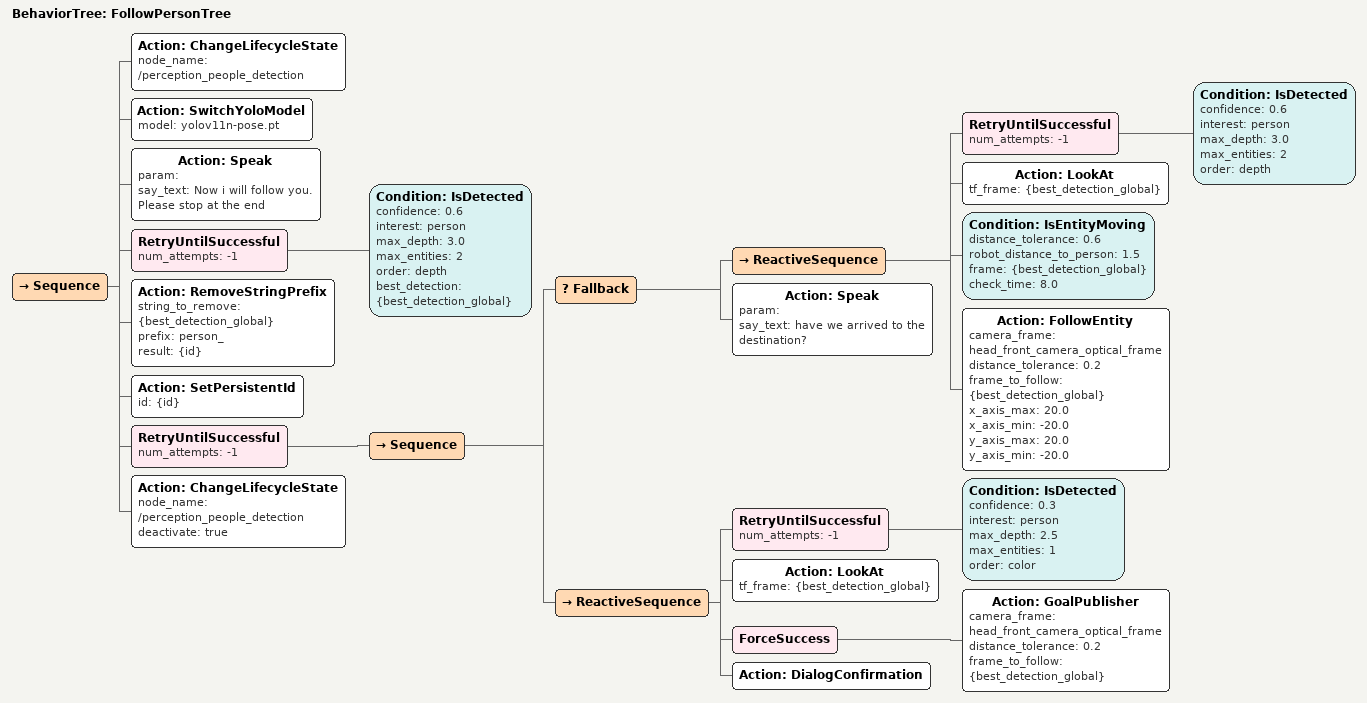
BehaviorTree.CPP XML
<?xml version="1.0"?>
<root main_tree_to_execute="FollowPersonTree">
    <BehaviorTree ID="FollowPersonTree">
        <Sequence>
            <Action ID="ChangeLifecycleState" node_name="/perception_people_detection" />
            <Action ID="SwitchYoloModel" model="yolov11n-pose.pt"/>
            <Action ID="Speak" param="" say_text="Now i will follow you. Please stop at the end "/>
            <RetryUntilSuccessful num_attempts="-1">
                <Condition ID="IsDetected"
                    confidence="0.6"
                    interest="person"
                    max_depth="3.0"
                    max_entities="2"
                    order="depth"
                    best_detection="{best_detection_global}"/>
            </RetryUntilSuccessful>
            <Action ID="RemoveStringPrefix" string_to_remove="{best_detection_global}" prefix="person_" result="{id}"/>
            <Action ID="SetPersistentId" id="{id}"/>
            <RetryUntilSuccessful num_attempts="-1">
                <Sequence>
                    <Fallback>
                        <ReactiveSequence>
                            <RetryUntilSuccessful num_attempts="-1">
                                <Condition ID="IsDetected"
                                                        confidence="0.6"
                                                        interest="person"
                                                        max_depth="3.0"
                                                        max_entities="2"
                                                        order="depth"/>
                            </RetryUntilSuccessful>
                            <Action ID="LookAt" tf_frame="{best_detection_global}"/>

                            <Condition ID="IsEntityMoving" distance_tolerance="0.6"
                                                        robot_distance_to_person="1.5"
                                                        frame="{best_detection_global}"
                                                        check_time="8.0"/>
                            <Action ID="FollowEntity" camera_frame="head_front_camera_optical_frame"
                                                    distance_tolerance="0.2"
                                                    frame_to_follow="{best_detection_global}"
                                                    x_axis_max="20.0"
                                                    x_axis_min="-20.0"
                                                    y_axis_max="20.0"
                                                    y_axis_min="-20.0"/>
                        </ReactiveSequence>
                        <Action ID="Speak" param="" say_text="have we arrived to the destination?"/>
                    </Fallback>
                    <ReactiveSequence>
                        <RetryUntilSuccessful num_attempts="-1">
                            <Condition ID="IsDetected" confidence="0.3"
                                                        interest="person"
                                                        max_depth="2.5"
                                                        max_entities="1"
                                                        order="color"/>
                        </RetryUntilSuccessful>
                        <Action ID="LookAt" tf_frame="{best_detection_global}"/>
                        <ForceSuccess>
                            <Action ID="GoalPublisher"
                            camera_frame="head_front_camera_optical_frame"
                            distance_tolerance="0.2"
                            frame_to_follow="{best_detection_global}"/>
                        </ForceSuccess>
                        <Action ID="DialogConfirmation"/>
                    </ReactiveSequence>
                </Sequence>
            </RetryUntilSuccessful>
            <Action ID="ChangeLifecycleState" node_name="/perception_people_detection" deactivate="true"/>
        </Sequence>
    </BehaviorTree>
</root>
